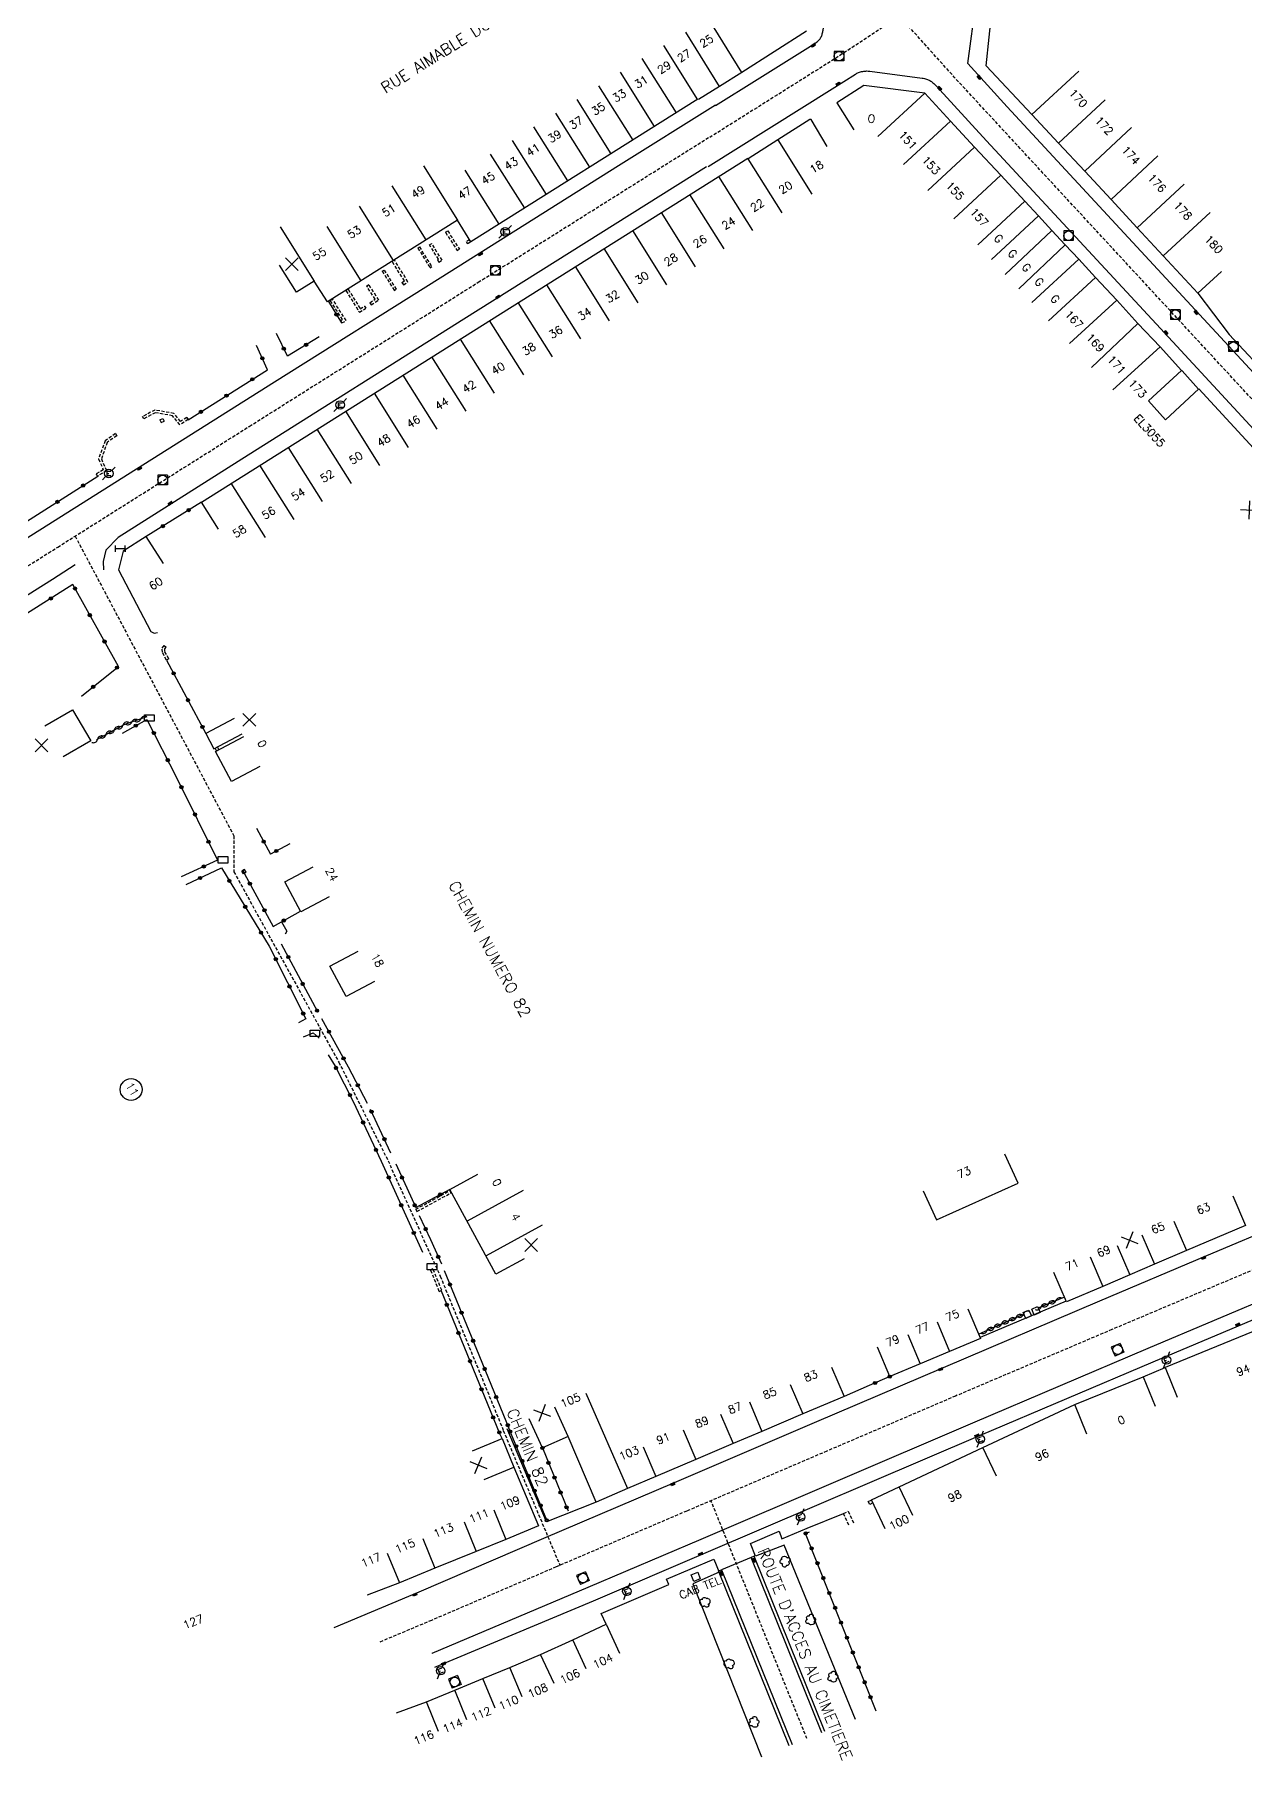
# Model space of a CAD drawing. Header units: millimetres. Extents: x 79000 to 80000, y 143000 to 144000.
# Drawn here: x 79554.1 to 79743.2, y 143561.5 to 143831.1 of the extents above; entities that cross this region are included whole.
import ezdxf
from ezdxf.enums import TextEntityAlignment as Align

# ---------------------------------------------------------------- set-up
doc = ezdxf.new("R2010")
doc.units = ezdxf.units.MM
doc.linetypes.add('DASHED', pattern=[0.75, 0.5, -0.25])
doc.layers.get('0').update_dxf_attribs({"linetype": 'CONTINUOUS'})
for name, color, linetype in [('W0001', 6, 'DASHED'), ('W0008', 7, 'CONTINUOUS'), ('W0100', 7, 'CONTINUOUS'), ('W0112', 1, 'DASHED'), ('W0300', 7, 'CONTINUOUS'), ('W0310', 3, 'CONTINUOUS'), ('W0322', 7, 'CONTINUOUS'), ('W0334', 7, 'CONTINUOUS'), ('W0400', 7, 'CONTINUOUS'), ('W0420', 7, 'CONTINUOUS'), ('W0471', 7, 'CONTINUOUS'), ('W0984', 7, 'CONTINUOUS'), ('W0989', 7, 'CONTINUOUS'), ('W0991', 7, 'CONTINUOUS'), ('W1102', 7, 'CONTINUOUS'), ('W1471', 7, 'CONTINUOUS'), ('W1474', 7, 'CONTINUOUS')]:
    doc.layers.add(name, color=color, linetype=linetype)
doc.styles.get("Standard").update_dxf_attribs({"font": 'romans.shx', "width": 0.85})

# ---------------------------------------------------------------- blocks, each defined once
blk = doc.blocks.new('T400')
for p, q in [((-0.15, 0.3), (0.15, 0.3)), ((-0.15, -0.25), (-0.15, 0.3)), ((-0.15, 0.15), (0.15, 0.15)), ((-0.15, 0), (0.15, 0)), ((0.15, 0.3), (0.15, -0.25)), ((-0.15, -0.15), (0.15, -0.15)), ((-0.15, -0.25), (-0.15, -0.3)), ((-0.15, -0.3), (0.15, -0.3)), ((0.15, -0.3), (0.15, -0.25))]:
    blk.add_line(p, q)
blk = doc.blocks.new('T471')
for p, q in [((-0.333334, 0.333334), (-0.333334, -0.333334)), ((-0.333334, 0.333334), (0.333334, 0.333334)), ((-0.333334, 0), (0, 0)), ((0.500001, 0.500001), (1.000002, 1.000002)), ((-0.500001, -0.500001), (-1.000002, -1.000002)), ((-0.333334, -0.333334), (0.333334, -0.333334))]:
    blk.add_line(p, q)
blk.add_ellipse((0, 0), major_axis=(0.471405, 0.471405), ratio=1, start_param=5.4977871438, end_param=11.780972451)
blk = doc.blocks.new('T420')
for p, q in [((0.75, 0.75), (-0.75, 0.75)), ((-0.75, 0.75), (-0.75, -0.75)), ((0.75, 0.75), (0.75, -0.75)), ((0.75, -0.75), (-0.75, -0.75))]:
    blk.add_line(p, q)
blk.add_ellipse((0, 0), major_axis=(-0.53, 0.53), ratio=1, start_param=3.926991, end_param=10.210176)
blk = doc.blocks.new('t991o')
at = {"color": 0, "linetype": 'Continuous'}
for p, q in [((-1, 1), (1, -1)), ((-1, -1), (1, 1))]:
    blk.add_line(p, q, dxfattribs=at)
blk = doc.blocks.new('t322o')
at = {"color": 0, "linetype": 'Continuous'}
for radius in [0.25, 0.15]:
    blk.add_circle((0, 0), radius, dxfattribs=at)
blk = doc.blocks.new('t310o')
at = {"color": 0, "linetype": 'Continuous'}
for centre, start, end in [((-0.5, 0.38), 216.8699, 323.1304), ((0.5, -0.37), 36.8699, 143.1303)]:
    blk.add_arc(centre, 0.625, start, end, dxfattribs=at)
blk = doc.blocks.new('t112o')
at = {"color": 0, "linetype": 'Continuous'}
for p, q in [((-0.5, 0.5), (0.5, 0.5)), ((-0.5, -0.5), (-0.5, 0.5)), ((0.5, 0.5), (0.5, -0.5)), ((0.5, -0.5), (-0.5, -0.5))]:
    blk.add_line(p, q, dxfattribs=at)
blk = doc.blocks.new('T300')
for p, q in [((-0.8, 0.51), (-0.86, 0.34)), ((-0.86, 0.34), (-0.86, 0.17)), ((-0.86, 0.17), (-0.74, 0.06)), ((-0.69, 0.63), (-0.8, 0.51)), ((-0.8, -0.06), (-0.74, 0.06)), ((-0.74, 0.06), (-0.69, 0.11)), ((-0.57, 0.69), (-0.69, 0.63)), ((-0.46, 0.69), (-0.57, 0.69)), ((-0.29, 0.63), (-0.46, 0.69)), ((-0.29, 0.63), (-0.17, 0.74)), ((-0.23, 0.57), (-0.29, 0.63)), ((-0.17, 0.74), (-0.06, 0.8)), ((-0.06, 0.8), (0.06, 0.8)), ((0.06, 0.8), (0.23, 0.74)), ((0.23, 0.74), (0.34, 0.63)), ((0.34, 0.63), (0.4, 0.51)), ((0.46, 0.46), (0.34, 0.46)), ((0.4, 0.51), (0.4, 0.46)), ((0.57, 0.4), (0.46, 0.46)), ((0.57, 0.4), (0.69, 0.29)), ((0.69, 0.29), (0.74, 0.17)), ((0.74, 0.06), (0.69, -0.17)), ((0.74, 0.17), (0.74, 0.06)), ((-0.8, -0.17), (-0.8, -0.06)), ((-0.8, -0.23), (-0.8, -0.17)), ((-0.74, -0.34), (-0.8, -0.23)), ((-0.69, -0.4), (-0.74, -0.34)), ((-0.51, -0.46), (-0.69, -0.4)), ((-0.4, -0.46), (-0.51, -0.46)), ((-0.4, -0.46), (-0.34, -0.46)), ((-0.34, -0.46), (-0.34, -0.4)), ((-0.34, -0.51), (-0.34, -0.46)), ((-0.29, -0.63), (-0.34, -0.51)), ((-0.17, -0.74), (-0.29, -0.63)), ((-0.06, -0.8), (-0.17, -0.74)), ((0.06, -0.8), (-0.06, -0.8)), ((0.17, -0.74), (0.06, -0.8)), ((0.23, -0.69), (0.17, -0.74)), ((0.29, -0.46), (0.23, -0.46)), ((0.29, -0.63), (0.23, -0.69)), ((0.46, -0.4), (0.29, -0.46)), ((0.34, -0.51), (0.29, -0.63)), ((0.34, -0.51), (0.34, -0.46)), ((0.57, -0.34), (0.46, -0.4)), ((0.63, -0.29), (0.57, -0.34)), ((0.69, -0.17), (0.63, -0.29))]:
    blk.add_line(p, q)
blk = doc.blocks.new('T1471')
at = {"color": 0, "linetype": 'Continuous', "flags": 128}
blk.add_lwpolyline([(-0.75, -0.5), (-0.75, 0.5), (0.75, 0.5), (0.75, -0.5), (-0.75, -0.5)], dxfattribs=at)
blk = doc.blocks.new('T1474')
at = {"color": 0, "linetype": 'Continuous', "flags": 128}
for points in [[(-0.75, -0.5), (-0.75, 0.5)], [(-0.75, 0), (0.75, 0)], [(0.75, 0), (0.75, -0.5), (0.75, 0.5)]]:
    blk.add_lwpolyline(points, dxfattribs=at)

msp = doc.modelspace()

# ---------------------------------------------------------------- linework, layer by layer
at = {"layer": 'W0001', "flags": 128}
for points in [[(79815.81, 143699.47), (79799.19, 143715.75), (79789.59, 143725.16), (79779.77, 143735.75), (79697.73, 143824.48), (79689.19, 143833.99), (79679.32, 143844.19), (79612.49, 143916.46), (79546.9, 143987.35), (79534.99, 144000)], [(79716.43, 143849.39), (79706.18, 143843.5), (79689.19, 143833.99), (79679.33, 143827.47), (79659.54, 143815.04)], [(79627.29, 143613.06), (79636.14, 143591.99)], [(79674.73, 143564.92), (79659.74, 143602.09)]]:
    msp.add_lwpolyline(points, dxfattribs=at)
at = {"layer": 'W0001'}
for points in [[(79518.8, 143591.74), (79516.42, 143596.37), (79507.45, 143612.14), (79502.06, 143621.5), (79494.82, 143630.76), (79482.86, 143650.94), (79472.53, 143669.62), (79466.86, 143683.26), (79466.58, 143687.04), (79466.23, 143690.47), (79468.16, 143693.68), (79470.48, 143696.08), (79530.84, 143734.12), (79557.69, 143751.05), (79587.62, 143769.91), (79623.38, 143792.42), (79659.55, 143815.14)], [(79560.41, 143752.76), (79585.21, 143705.95), (79585.21, 143700.32), (79601.6, 143670.59), (79609.29, 143655.2), (79617.44, 143637.17), (79627.3, 143613.07)], [(79974.21, 143734.1), (79923.66, 143713.06), (79888.33, 143698.38), (79874.11, 143692.46), (79859.6, 143686.39), (79846.11, 143680.79), (79829.56, 143673.69), (79809.13, 143665.23), (79782, 143653.95), (79763.33, 143646.12), (79739.09, 143635.89), (79722.37, 143628.82), (79697.95, 143618.44), (79677.83, 143609.83), (79655.95, 143600.47), (79635.57, 143591.75), (79616.09, 143583.4), (79607.99, 143580)]]:
    msp.add_lwpolyline(points, dxfattribs=at)
at = {"layer": 'W0008', "flags": 128}
for points in [[(79817.92, 143701.62), (79791.14, 143727.89), (79774.65, 143745.73), (79736.03, 143787.39), (79706.03, 143819.82), (79699.89, 143826.57), (79701.16, 143836.25), (79718.56, 143846.29)], [(79735.81, 143790.69), (79740.7, 143784.26), (79754.31, 143769.69), (79767.09, 143755.95), (79773.77, 143749.13), (79777.84, 143745.39)]]:
    msp.add_lwpolyline(points, dxfattribs=at)
for points in [[(79660.45, 143820.01), (79666.95, 143824.1), (79676.11, 143829.84, 0.063327), (79676.59, 143830.23, 0.06983), (79676.92, 143830.69, 0.046918), (79677.13, 143831.21, 0.042378), (79677.26, 143831.82), (79678.18, 143839.27, 0.041008), (79678.2, 143839.77, 0.032071), (79678.13, 143840.4, 0.061961), (79677.94, 143841.03, 0.076246), (79677.65, 143841.49), (79674.79, 143844.74)], [(79659.31, 143810.51), (79678.68, 143822.65), (79682.3, 143824.93, -0.052369), (79682.8, 143825.17, -0.043885), (79683.44, 143825.35, -0.033783), (79684.07, 143825.42, -0.043135), (79684.57, 143825.39), (79692.72, 143824.32, -0.04699), (79693.42, 143824.16, -0.058758), (79693.95, 143823.92, -0.03804), (79694.41, 143823.58, -0.030447), (79694.93, 143823.08), (79702.8, 143814.53), (79729.97, 143785.19), (79768.71, 143743.28), (79787.38, 143723.09), (79813.71, 143697.32)]]:
    msp.add_lwpolyline(points, format="xyb", dxfattribs=at)
at = {"layer": 'W0008'}
for points in [[(79660.46, 143820.08), (79645.29, 143810.6), (79617.42, 143793.06), (79591.55, 143776.79), (79570.01, 143763.23), (79545.08, 143747.57), (79518.67, 143730.88), (79508.12, 143724.27), (79483.73, 143708.89), (79465.95, 143697.65), (79463.41, 143697.44), (79461.92, 143698.58)], [(79659.05, 143810.45), (79621.15, 143786.63), (79587.46, 143765.4), (79567.13, 143752.55), (79565.19, 143750.56), (79564.78, 143748.78), (79564.85, 143747.52)], [(79520.96, 143591.68), (79519.08, 143595.06), (79517.54, 143599.1), (79504.85, 143623), (79496.34, 143631.74), (79484.45, 143651.54), (79483.55, 143653.3), (79476.46, 143666.77), (79471.84, 143675.58), (79470.83, 143680.22), (79470.13, 143683.16), (79469.89, 143684.46), (79469.8, 143685.18), (79469.88, 143685.89), (79471.62, 143691.67), (79471.96, 143692.33), (79473.76, 143693.73), (79498.11, 143709.11), (79523.19, 143724.86), (79556.87, 143746.06), (79560.44, 143748.33)], [(79677.07, 143565.85), (79666.01, 143593.23), (79661.4, 143591.31), (79672.4, 143563.99)]]:
    msp.add_lwpolyline(points, dxfattribs=at)
for points in [[(80000, 143658.97, -0.009235), (79993.21, 143662.41, -0.009033), (79971.36, 143675.15), (79946.08, 143690.1), (79934.86, 143696.74), (79931.32, 143698.9), (79921.61, 143704.39, 0.178792), (79916.8, 143704.79), (79884, 143690.99), (79831.02, 143668.96), (79830.8, 143669.4), (79811.47, 143661.39), (79789.12, 143652.12), (79771.77, 143644.81), (79771.96, 143644.43), (79758.96, 143638.99), (79748.73, 143634.61), (79728, 143625.85), (79700.6, 143614.18), (79658.15, 143596.04), (79640.52, 143588.52), (79616.15, 143578.22), (79616.15, 143578.22)], [(79600.88, 143582.26), (79614.17, 143587.87), (79633.65, 143596.23), (79654.04, 143604.95), (79675.91, 143614.31), (79696.04, 143622.92), (79720.47, 143633.31), (79737.2, 143640.37), (79761.44, 143650.61), (79780.13, 143658.44), (79807.27, 143669.73), (79827.17, 143677.97, 0.556967), (79828.46, 143682.91), (79819.8, 143691.36), (79813.71, 143697.32)]]:
    msp.add_lwpolyline(points, format="xyb", dxfattribs=at)
at = {"layer": 'W0100', "flags": 128}
for points in [[(79739.48, 143794.08), (79735.81, 143790.69), (79730.4, 143796.54), (79726.33, 143800.93), (79722.23, 143805.35), (79718.13, 143809.75), (79714.02, 143814.13), (79709.86, 143818.6), (79702.75, 143826.2), (79703.69, 143835.2), (79712.18, 143840.15), (79719.68, 143844.45), (79725.76, 143847.92), (79728.36, 143849.41)], [(79674.67, 143831.65), (79664.55, 143825.18), (79661.06, 143823.01), (79657.8, 143820.99)], [(79759.1, 143743.17), (79762.93, 143746.39), (79761.64, 143747.92), (79735.94, 143775.75), (79735.88, 143775.7), (79733.35, 143778.56), (79733.26, 143778.66), (79729.9, 143782.34), (79726.44, 143785.98), (79723.12, 143789.6), (79719.82, 143793.17), (79717.2, 143796.02), (79715.08, 143798.27), (79713, 143800.51), (79710.9, 143802.78), (79708.75, 143805.1), (79705, 143809.14), (79700.93, 143813.54), (79697.18, 143817.58), (79693.15, 143821.96), (79683.64, 143823.16), (79679.4, 143820.47), (79682.08, 143816.25)], [(79677.87, 143813.6), (79675.41, 143817.82), (79675.2, 143817.83), (79670.16, 143814.65), (79665.53, 143811.71)]]:
    msp.add_lwpolyline(points, dxfattribs=at)
at = {"layer": 'W0100'}
for points in [[(79657.68, 143821.03), (79622.24, 143798.73), (79620.12, 143802.11), (79599.83, 143789.38), (79597.74, 143792.59), (79594.98, 143790.86), (79592.33, 143795.1)], [(79582.83, 143753.86), (79580.17, 143758.09), (79624.07, 143785.74), (79665.48, 143811.8)], [(79574.19, 143748.5), (79571.49, 143752.7), (79567.9, 143750.4), (79567.2, 143747.48), (79572.24, 143737.88), (79572.76, 143737.6), (79573.26, 143737.73)], [(79555.7, 143723.13), (79560.01, 143725.65), (79562.84, 143720.81), (79558.52, 143718.29)], [(79585.27, 143724.26), (79580.84, 143721.93), (79582.09, 143719.56), (79586.52, 143721.88)], [(79589.24, 143716.76), (79584.82, 143714.42), (79582.33, 143719.12), (79586.75, 143721.46)], [(79600.09, 143696.43), (79595.68, 143694.07), (79593.17, 143698.76), (79597.57, 143701.12)], [(79607.15, 143683.19), (79602.74, 143680.84), (79600.21, 143685.58), (79604.62, 143687.93)], [(79692.91, 143650.51), (79694.96, 143645.95), (79707.71, 143651.67), (79705.66, 143656.23)], [(79630.53, 143639.89), (79626.15, 143637.49), (79618.93, 143650.69), (79623.31, 143653.09)], [(79741.28, 143649.7), (79743.24, 143645.1), (79734.01, 143641.17), (79729.04, 143639.03), (79725.15, 143637.37), (79720.95, 143635.57), (79715.29, 143633.14), (79713.32, 143637.74)], [(79794.54, 143643.36), (79792.66, 143647.99), (79787.55, 143645.91), (79782.67, 143643.94), (79777.73, 143641.95), (79772.21, 143639.78), (79759.6, 143634.68), (79751.31, 143631.35), (79730.69, 143622.89), (79732.59, 143618.26)], [(79699.87, 143632.06), (79701.82, 143627.45), (79697.01, 143625.4), (79692.43, 143623.46), (79687.68, 143621.47), (79685.76, 143626.09)], [(79678.57, 143622.93), (79680.56, 143618.34), (79674.08, 143615.67), (79667.66, 143612.89), (79663.2, 143611.03), (79657.37, 143608.54), (79651.13, 143605.89), (79646.68, 143603.99), (79641.81, 143601.87), (79637.43, 143612.14), (79633.41, 143610.32), (79631.35, 143614.87)], [(79686.94, 143597.68), (79684.8, 143602.2), (79689.16, 143604.27), (79702.21, 143610.42), (79716.56, 143617.11), (79727.24, 143621.46), (79729.12, 143616.83)], [(79622.47, 143609.9), (79627.1, 143611.81), (79628.95, 143607.31), (79632.79, 143598.15), (79627.7, 143596.05), (79623.06, 143594.16), (79616.62, 143591.53), (79611.09, 143589.27), (79606.03, 143587.32), (79606.03, 143587.32)], [(79610.63, 143568.93), (79610.63, 143568.93), (79615.3, 143570.69), (79619.7, 143572.49), (79624.12, 143574.3), (79628.32, 143576.05), (79633.13, 143578.04), (79638.14, 143580.38), (79643.34, 143582.79), (79645.44, 143578.26)]]:
    msp.add_lwpolyline(points, dxfattribs=at)
msp.add_lwpolyline([(79657.04, 143589.48), (79656.64, 143590.52), (79657.68, 143590.93), (79658.07, 143589.89)], close=True, dxfattribs=at)
at = {"layer": 'W0112'}
for p, q in [((79618.27, 143800.22), (79618.61, 143800.43)), ((79622.24, 143798.73), (79622.03, 143799.07)), ((79613.94, 143797.75), (79614.18, 143797.94)), ((79614.18, 143797.94), (79616.11, 143794.86)), ((79615.77, 143798.24), (79616.11, 143798.45)), ((79621.51, 143798.76), (79621.72, 143798.42)), ((79608.39, 143794.14), (79608.68, 143794.31)), ((79608.68, 143794.31), (79610.55, 143791.33)), ((79609.93, 143795.69), (79610.28, 143795.9)), ((79617.01, 143795.91), (79617.21, 143795.56)), ((79602.72, 143791.11), (79603.06, 143791.32)), ((79605.94, 143791.83), (79606.28, 143792.05)), ((79611.46, 143792.37), (79611.68, 143792.03)), ((79600.27, 143789.59), (79600.6, 143789.8)), ((79605.61, 143788.69), (79605.82, 143788.35)), ((79606.45, 143789.23), (79606.66, 143788.9)), ((79601.89, 143786.42), (79602.08, 143786.07)), ((79571.13, 143771.08), (79570.94, 143771.43)), ((79573.65, 143770.92), (79574.11, 143771.12)), ((79574.11, 143771.12), (79574.32, 143770.7)), ((79577.84, 143771.3), (79578.06, 143770.96)), ((79566.69, 143768.77), (79566.92, 143768.45)), ((79563.69, 143762.41), (79563.96, 143762.12)), ((79574.32, 143735.66), (79574.64, 143735.41)), ((79575.03, 143733.6), (79574.68, 143733.41)), ((79582.3, 143719.66), (79582.65, 143719.85)), ((79582.5, 143719.23), (79582.3, 143719.66)), ((79582.5, 143719.23), (79582.85, 143719.41)), ((79582.85, 143719.41), (79582.65, 143719.85)), ((79586.7, 143700.03), (79586.46, 143700.44)), ((79587.11, 143700.27), (79586.7, 143700.03)), ((79619.15, 143650.19), (79618.96, 143650.54)), ((79613.61, 143647.61), (79613.81, 143647.26)), ((79616.31, 143638.3), (79615.94, 143638.15)), ((79617.3, 143634.79), (79617.68, 143634.95))]:
    msp.add_line(p, q, dxfattribs=at)
for points in [[(79618.27, 143800.22), (79620.11, 143797.37)], [(79618.61, 143800.43), (79620.43, 143797.59)], [(79622.03, 143799.07), (79621.51, 143798.76)], [(79613.94, 143797.75), (79615.87, 143794.67), (79616.11, 143794.86)], [(79617.01, 143795.91), (79617.18, 143796.01), (79615.77, 143798.24)], [(79617.21, 143795.56), (79617.73, 143795.87), (79616.11, 143798.45)], [(79620.11, 143797.37), (79620.43, 143797.59)], [(79622.24, 143798.73), (79621.72, 143798.42)], [(79608.39, 143794.14), (79610.27, 143791.15), (79610.55, 143791.33)], [(79611.46, 143792.37), (79611.85, 143792.62), (79609.93, 143795.69)], [(79611.68, 143792.03), (79612.39, 143792.49), (79610.28, 143795.9)], [(79602.72, 143791.11), (79604.82, 143787.73), (79605.82, 143788.35)], [(79603.06, 143791.32), (79604.95, 143788.28), (79605.61, 143788.69)], [(79606.45, 143789.23), (79607.28, 143789.76), (79605.94, 143791.83)], [(79606.66, 143788.9), (79607.84, 143789.64), (79606.28, 143792.05)], [(79601.89, 143786.42), (79602.18, 143786.58), (79600.27, 143789.59)], [(79602.08, 143786.07), (79602.74, 143786.44), (79600.6, 143789.8)], [(79577.84, 143771.3), (79576.86, 143770.68), (79575.85, 143771.93), (79572.87, 143772.46), (79570.94, 143771.43)], [(79578.06, 143770.96), (79576.77, 143770.15), (79575.63, 143771.56), (79572.93, 143772.04), (79571.13, 143771.08)], [(79573.65, 143770.92), (79573.86, 143770.5), (79574.32, 143770.7)], [(79566.69, 143768.77), (79565.09, 143767.67), (79564.08, 143764.82), (79564.8, 143763.13), (79563.8, 143762.52), (79563.69, 143762.41)], [(79566.92, 143768.45), (79565.43, 143767.41), (79564.51, 143764.84), (79565.3, 143762.97), (79564.04, 143762.2), (79563.96, 143762.12)], [(79574.68, 143733.41), (79574.05, 143734.61), (79574.01, 143735.27), (79574.32, 143735.66)], [(79575.03, 143733.6), (79574.44, 143734.72), (79574.42, 143735.14), (79574.64, 143735.41)], [(79587.11, 143700.27), (79586.88, 143700.67), (79586.46, 143700.44)], [(79613.61, 143647.61), (79618.96, 143650.54)], [(79613.81, 143647.26), (79619.15, 143650.19)], [(79617.3, 143634.79), (79615.94, 143638.15)], [(79617.68, 143634.95), (79616.31, 143638.3)], [(79681.27, 143598.27), (79680.43, 143600.09), (79681.19, 143600.44), (79682.02, 143598.62)], [(79685.01, 143601.75), (79684.55, 143601.5), (79684.32, 143601.94), (79684.8, 143602.2)]]:
    msp.add_lwpolyline(points, dxfattribs=at)
at = {"layer": 'W0310'}
for points in [[(79571.62, 143724.52), (79568.12, 143723.35), (79563.73, 143720.94)], [(79714.96, 143633.9), (79710.81, 143632.15)], [(79701.55, 143628.09), (79708.65, 143631.26)]]:
    msp.add_lwpolyline(points, dxfattribs=at)
at = {"layer": 'W0322'}
for p, q in [((79600, 143789.41), (79602.01, 143786.08)), ((79580.17, 143758.09), (79571.49, 143752.7)), ((79574.68, 143733.41), (79580.84, 143721.93)), ((79567.82, 143722), (79571.62, 143724.12)), ((79588.76, 143707.13), (79590.91, 143703.07)), ((79593.93, 143704.69), (79590.91, 143703.07)), ((79582.66, 143702.16), (79576.98, 143699.53)), ((79577.78, 143698.32), (79583.27, 143700.95)), ((79592.59, 143689.1), (79598.25, 143678.53)), ((79596.45, 143677.36), (79595.28, 143676.75)), ((79596.11, 143674.53), (79597.62, 143675.17)), ((79597.62, 143675.17), (79598.51, 143674.33)), ((79609.73, 143656.4), (79606.56, 143663.22)), ((79617.57, 143634.86), (79626.67, 143612.76))]:
    msp.add_line(p, q, dxfattribs=at)
for points in [[(79598.51, 143783.9), (79593.56, 143780.85), (79591.87, 143784.43)], [(79578.06, 143770.97), (79578.09, 143770.93), (79590.45, 143778.74), (79588.76, 143782.55)], [(79515.41, 143731.58), (79550.66, 143753.71), (79563.96, 143762.12)], [(79561.4, 143727.74), (79567.18, 143732.42), (79560.04, 143745.19), (79546.25, 143736.5), (79548.21, 143733.47)], [(79571.62, 143724.12), (79576.37, 143714.86), (79582.66, 143702.16)], [(79583.27, 143700.95), (79590.74, 143688.7), (79596.45, 143677.36)], [(79586.6, 143700.58), (79586.87, 143700.02), (79591.35, 143691.8), (79595.62, 143694.16)], [(79592.65, 143692.49), (79593.48, 143691.04), (79593.22, 143690.61)], [(79598.92, 143677.43), (79603.06, 143669.85), (79606.03, 143664.18)], [(79599.93, 143671.72), (79601.01, 143669.98), (79603.86, 143664.45), (79608.23, 143655.15), (79614.66, 143640.93)], [(79610.49, 143654.72), (79613.62, 143647.87), (79619.01, 143650.77)], [(79614.17, 143646.66), (79615.93, 143642.88), (79617.62, 143639.07)], [(79618.08, 143638.06), (79623.11, 143625.78), (79628.17, 143613.44)], [(79687.68, 143621.47), (79684.45, 143620.08)], [(79634.08, 143599.03), (79628.14, 143613.42)], [(79633.41, 143610.32), (79637.41, 143600.49)], [(79685.53, 143569.21), (79674.53, 143596.98), (79675.15, 143597.25)]]:
    msp.add_lwpolyline(points, dxfattribs=at)
at = {"layer": 'W0322', "flags": 128}
msp.add_lwpolyline([(79627.1, 143611.81), (79626.67, 143612.76)], dxfattribs=at)
at = {"layer": 'W0334'}
for points in [[(79616.59, 143576.1), (79641.37, 143586.46), (79659, 143593.98), (79701.83, 143612.3), (79728.81, 143623.79), (79746.45, 143631.23), (79748.73, 143634.61)], [(79715.23, 143633.27), (79701.77, 143627.57)], [(79684.45, 143620.08), (79680.56, 143618.34)], [(79641.81, 143601.87), (79634.06, 143598.77), (79627.89, 143613.31)], [(79682.29, 143567.92), (79671.17, 143595.12), (79666.68, 143593.42), (79665.89, 143595.38), (79670.4, 143597.32), (79670.83, 143596.14), (79674.78, 143597.81), (79680.43, 143600.09)], [(79643.34, 143582.79), (79642.58, 143584.46), (79653.13, 143589.02), (79652.77, 143589.81), (79660.2, 143592.97), (79661, 143590.92), (79656.89, 143589.1), (79667.62, 143562.09)]]:
    msp.add_lwpolyline(points, dxfattribs=at)
at = {"layer": 'W0334', "flags": 128}
for points in [[(79727.24, 143621.46), (79730.69, 143622.89)], [(79677.53, 143566.03), (79666.47, 143593.42), (79666.01, 143593.23)], [(79671.94, 143563.81), (79660.93, 143591.12), (79661.4, 143591.31)]]:
    msp.add_lwpolyline(points, dxfattribs=at)
at = {"layer": 'W1102'}
for p, q in [((79648.96, 143827.36), (79654.28, 143818.89)), ((79645.56, 143825.22), (79650.89, 143816.76)), ((79638.79, 143820.96), (79644.12, 143812.5)), ((79642.18, 143823.09), (79647.51, 143814.63)), ((79635.44, 143818.85), (79640.76, 143810.38)), ((79632.02, 143816.7), (79637.35, 143808.24)), ((79628.66, 143814.58), (79633.98, 143806.12)), ((79614.81, 143810.58), (79620.12, 143802.11)), ((79621.28, 143809.94), (79626.61, 143801.48)), ((79625.27, 143812.45), (79630.59, 143803.98)), ((79609.88, 143807.49), (79615.2, 143799.02)), ((79666.29, 143800.49), (79660.96, 143808.96)), ((79661.78, 143797.65), (79656.45, 143806.11)), ((79604.79, 143804.3), (79610.11, 143795.83)), ((79657.33, 143794.85), (79652, 143803.32)), ((79592.43, 143801.06), (79597.74, 143792.59)), ((79599.71, 143801.11), (79605.02, 143792.64)), ((79652.83, 143792.02), (79647.51, 143800.49)), ((79648.36, 143789.21), (79643.03, 143797.67)), ((79643.89, 143786.39), (79638.56, 143794.86)), ((79639.4, 143783.57), (79634.08, 143792.03)), ((79634.96, 143780.77), (79629.63, 143789.24)), ((79630.48, 143777.95), (79625.15, 143786.42)), ((79625.93, 143775.09), (79620.6, 143783.55)), ((79621.48, 143772.29), (79616.15, 143780.75)), ((79616.97, 143769.45), (79611.64, 143777.91)), ((79612.49, 143766.63), (79607.17, 143775.09)), ((79608.01, 143763.8), (79602.68, 143772.27)), ((79603.56, 143761), (79598.23, 143769.46)), ((79599.07, 143758.17), (79593.74, 143766.63)), ((79594.61, 143755.37), (79589.28, 143763.83)), ((79590.14, 143752.55), (79584.81, 143761.01)), ((79630.41, 143650.54), (79621.63, 143645.74)), ((79732.03, 143645.76), (79734.01, 143641.17)), ((79633.37, 143645.11), (79624.6, 143640.32)), ((79727.07, 143643.63), (79729.04, 143639.03)), ((79718.98, 143640.17), (79720.95, 143635.57)), ((79723.19, 143641.96), (79725.15, 143637.37)), ((79695.06, 143630.01), (79697.01, 143625.4)), ((79690.51, 143628.07), (79692.43, 143623.46)), ((79640.2, 143618.87), (79646.68, 143603.99)), ((79672.09, 143620.26), (79674.08, 143615.67)), ((79665.74, 143617.51), (79667.66, 143612.89)), ((79718.44, 143612.47), (79716.56, 143617.11)), ((79655.42, 143613.14), (79657.37, 143608.54)), ((79661.24, 143615.63), (79663.2, 143611.03)), ((79649.16, 143610.49), (79651.13, 143605.89)), ((79704.34, 143605.9), (79702.21, 143610.42)), ((79691.29, 143599.75), (79689.16, 143604.27)), ((79625.81, 143600.68), (79627.7, 143596.05)), ((79621.17, 143598.79), (79623.06, 143594.16)), ((79614.72, 143596.16), (79616.62, 143591.53)), ((79609.18, 143593.89), (79611.09, 143589.27)), ((79635.24, 143573.51), (79633.13, 143578.04)), ((79640.25, 143575.84), (79638.14, 143580.38)), ((79630.24, 143571.43), (79628.32, 143576.05)), ((79626.03, 143569.69), (79624.12, 143574.3)), ((79617.19, 143566.06), (79615.3, 143570.69)), ((79621.6, 143567.87), (79619.7, 143572.49))]:
    msp.add_line(p, q, dxfattribs=at)
at = {"layer": 'W1102', "flags": 128}
for points in [[(79661.06, 143823.01), (79655.79, 143831.51)], [(79664.55, 143825.18), (79659.28, 143833.67)], [(79657.69, 143820.92), (79652.37, 143829.38)], [(79709.86, 143818.6), (79717.18, 143825.41)], [(79693.15, 143821.96), (79685.79, 143815.2)], [(79714.02, 143814.13), (79721.34, 143820.94)], [(79697.18, 143817.58), (79689.82, 143810.81)], [(79718.13, 143809.75), (79725.44, 143816.57)], [(79670.16, 143814.65), (79675.49, 143806.19)], [(79700.93, 143813.54), (79693.59, 143806.74)], [(79665.49, 143811.69), (79670.83, 143803.24)], [(79722.23, 143805.35), (79729.56, 143812.15)], [(79705, 143809.14), (79697.67, 143802.34)], [(79726.33, 143800.93), (79733.66, 143807.73)], [(79708.75, 143805.1), (79701.42, 143798.29)], [(79710.9, 143802.78), (79703.57, 143795.97)], [(79730.4, 143796.54), (79737.74, 143803.32)], [(79713, 143800.51), (79705.7, 143793.63)], [(79715.08, 143798.27), (79707.81, 143791.4)], [(79717.2, 143796.02), (79709.84, 143789.25)], [(79719.82, 143793.17), (79712.47, 143786.38)], [(79723.12, 143789.6), (79715.76, 143782.83)], [(79726.44, 143785.98), (79719.19, 143779.1)], [(79729.9, 143782.34), (79722.51, 143775.61)], [(79735.94, 143775.75), (79730.74, 143770.95), (79728.11, 143773.91), (79733.26, 143778.66)], [(79637.43, 143612.14), (79635.37, 143616.69)], [(79624.33, 143605.4), (79628.95, 143607.31)]]:
    msp.add_lwpolyline(points, dxfattribs=at)
at = {"layer": 'W1102'}
msp.add_circle((79569.15, 143666.32), 1.71, dxfattribs=at)

# ---------------------------------------------------------------- block references
at = {"layer": 'W0112'}
for p, rotation in [((79710.5, 143631.75), 202.896980233841), ((79709.16, 143631.21), 24.01704174128)]:
    msp.add_blockref('t112o', p, dxfattribs=dict(at, rotation=rotation))
at = {"layer": 'W0300'}
for p, rotation in [((79671.33, 143592.7), 111.998050799174), ((79658.88, 143586.2), 23.0904488851104), ((79675.31, 143583.4), 291.93782443239), ((79662.66, 143576.59), 23.0904488851104), ((79678.77, 143574.47), 291.93782443239), ((79666.46, 143567.4), 291.666034796836)]:
    msp.add_blockref('T300', p, dxfattribs=dict(at, rotation=rotation))
at = {"layer": 'W0310'}
for p, rotation in [((79567.85, 143723.2), 208.7264231253473), ((79569.25, 143723.72), 198.4692035096371), ((79570.67, 143724.2), 198.4692035096371), ((79563.9, 143721.03), 208.7264231253473), ((79565.22, 143721.76), 208.7264231253473), ((79566.53, 143722.48), 208.7264231253473), ((79711.31, 143632.36), 202.896980233841), ((79712.46, 143632.84), 202.896980233841), ((79713.61, 143633.33), 202.896980233841), ((79702.84, 143628.67), 24.01704174128), ((79703.98, 143629.17), 24.01704174128), ((79705.12, 143629.68), 24.01704174128), ((79706.27, 143630.19), 24.01704174128), ((79707.41, 143630.7), 24.01704174128), ((79708.55, 143631.21), 24.01704174128)]:
    msp.add_blockref('t310o', p, dxfattribs=dict(at, rotation=rotation))
at = {"layer": 'W0322'}
for p, rotation in [((79601.23, 143787.38), 301.1584974459648), ((79596.49, 143782.65), 211.623582916591), ((79589.66, 143780.53), 113.9834295125079), ((79593, 143782.04), 115.2712886979284), ((79588.09, 143777.25), 32.28610412943134), ((79584.07, 143774.71), 32.28610412943134), ((79580.06, 143772.18), 32.28610412943134), ((79561.66, 143760.66), 32.2924679001456), ((79557.64, 143758.12), 32.2924679001456), ((79578.15, 143756.83), 211.8038788281223), ((79574.11, 143754.33), 211.8038788281223), ((79556.61, 143743.03), 212.2396939219745), ((79560.38, 143744.58), 119.2196532024911), ((79562.7, 143740.43), 119.2196532024911), ((79565.01, 143736.29), 119.2196532024911), ((79566.94, 143732.22), 38.94256761946507), ((79575.8, 143731.32), 298.2195118680772), ((79563.24, 143729.23), 38.94256761946507), ((79578.05, 143727.14), 298.2195118680772), ((79569.89, 143723.16), 29.11967507057691), ((79572.71, 143722.01), 297.1658314860241), ((79580.3, 143722.95), 298.2195118680772), ((79574.88, 143717.78), 297.1658314860241), ((79577.02, 143713.55), 296.320924502509), ((79579.13, 143709.29), 296.320924502509), ((79581.24, 143705.03), 296.320924502509), ((79589.87, 143705.03), 297.9661103602857), ((79591.84, 143703.57), 208.1276057252325), ((79579.92, 143699.35), 25.59685406180642), ((79580.5, 143701.16), 204.8731020766022), ((79584.5, 143698.92), 301.3838060409727), ((79587.71, 143698.48), 298.5981946838799), ((79586.98, 143694.87), 301.3838060409727), ((79589.98, 143694.31), 298.5981946838799), ((79593, 143692.71), 28.8652992398865), ((79589.45, 143690.81), 301.3838060409727), ((79591.76, 143686.67), 296.748563518178), ((79593.71, 143687.01), 298.1865695309897), ((79595.95, 143682.82), 298.1865695309897), ((79593.9, 143682.42), 296.748563518178), ((79596.04, 143678.18), 296.748563518178), ((79598.2, 143678.63), 298.1865695309897), ((79600.06, 143675.35), 298.6473823130164), ((79601.16, 143669.69), 297.2565214781982), ((79602.34, 143671.18), 298.6473823130164), ((79604.56, 143666.98), 297.6268090006106), ((79603.34, 143665.47), 297.2565214781982), ((79606.72, 143662.86), 114.9633486572981), ((79605.39, 143661.18), 295.1607655112593), ((79608.73, 143658.56), 114.9633486572981), ((79607.41, 143656.89), 295.1607655112593), ((79609.4, 143652.57), 294.3386069746169), ((79611.48, 143652.56), 294.5265374732994), ((79611.35, 143648.24), 294.3386069746169), ((79613.45, 143648.24), 294.5265374732994), ((79617.44, 143649.93), 28.31978374593691), ((79613.31, 143643.91), 294.3386069746169), ((79615.17, 143644.51), 294.8269070972999), ((79617.13, 143640.18), 294.0590374539805), ((79618.98, 143635.86), 292.2776350199214), ((79618.48, 143632.67), 292.3777695512517), ((79620.78, 143631.47), 292.2776350199214), ((79620.29, 143628.28), 292.3777695512517), ((79622.58, 143627.07), 292.2776350199214), ((79622.09, 143623.88), 292.3777695512517), ((79624.38, 143622.68), 292.3102874042547), ((79687.68, 143621.47), 203.321238182761), ((79623.9, 143619.49), 292.3777695512517), ((79626.18, 143618.28), 292.3102874042547), ((79685.39, 143620.48), 203.321238182761), ((79625.71, 143615.1), 292.3777695512517), ((79626.67, 143612.76), 292.152411978851), ((79627.99, 143613.89), 292.3102874042547), ((79628.36, 143612.9), 112.455857737548), ((79629.31, 143610.59), 112.455857737548), ((79633.41, 143610.32), 292.152411978851), ((79630.27, 143608.28), 112.455857737548), ((79634.35, 143608), 292.152411978851), ((79631.22, 143605.97), 112.455857737548), ((79635.3, 143605.69), 292.152411978851), ((79632.18, 143603.66), 112.455857737548), ((79636.24, 143603.37), 292.152411978851), ((79633.13, 143601.35), 112.455857737548), ((79637.18, 143601.06), 292.152411978851), ((79634.08, 143599.03), 112.455857737548), ((79674.54, 143596.97), 111.603970524544), ((79675.46, 143594.65), 111.603970524544), ((79676.38, 143592.32), 111.603970524544), ((79677.3, 143590), 111.603970524544), ((79678.22, 143587.67), 111.603970524544), ((79679.14, 143585.35), 111.603970524544), ((79680.06, 143583.03), 111.603970524544), ((79680.98, 143580.7), 111.603970524544), ((79681.9, 143578.38), 111.603970524544), ((79682.82, 143576.05), 111.603970524544), ((79683.74, 143573.73), 111.603970524544), ((79684.66, 143571.4), 111.603970524544)]:
    msp.add_blockref('t322o', p, dxfattribs=dict(at, rotation=rotation))
at = {"layer": 'W0400'}
for p, rotation in [((79675.75, 143829.43), 122.0416796620284), ((79679.6, 143823.4), 302.1845659923577), ((79701.64, 143824.43), 42.30952742611234), ((79695.47, 143822.71), 222.6208345824786), ((79623.74, 143796.85), 121.1460516849436), ((79626.45, 143790.14), 122.2271088649861), ((79735.51, 143787.73), 42.76359149787425), ((79730.79, 143784.53), 222.7415428350442), ((79570.47, 143763.34), 121.6420232051205), ((79575.3, 143757.89), 122.1958008320501), ((79736.69, 143640.03), 112.893141646592), ((79742.05, 143629.57), 112.9178532702758), ((79695.62, 143622.61), 113.0277315871489), ((79701.3, 143612.25), 113.1381856831919), ((79653.78, 143604.68), 113.1581466713577), ((79658.13, 143593.77), 113.0904488851104), ((79666.48, 143592.77), 201.998050799174), ((79661.35, 143590.67), 202.240492708515), ((79613.49, 143587.43), 113.2170475810449), ((79617.99, 143576.62), 113.2144979729508)]:
    msp.add_blockref('T400', p, dxfattribs=dict(at, rotation=rotation))
at = {"layer": 'W0420'}
for p in [(79679.74, 143827.74), (79715.59, 143799.68), (79626.05, 143794.26), (79732.29, 143787.36), (79741.34, 143782.34), (79574.07, 143761.53)]:
    msp.add_blockref('T420', p, dxfattribs=at)
for p, rotation in [((79723.26, 143625.67), 23.080214051144), ((79639.73, 143590), 23.155323774491), ((79619.72, 143573.78), 22.2736713772169)]:
    msp.add_blockref('T420', p, dxfattribs=dict(at, rotation=rotation))
at = {"layer": 'W0471'}
for p in [(79627.6, 143800.31), (79601.82, 143773.25), (79565.67, 143762.56)]:
    msp.add_blockref('T471', p, dxfattribs=at)
for p, rotation in [((79730.9, 143624.06), 23.080214051144), ((79701.81, 143611.69), 23.15091733334761), ((79673.74, 143599.55), 21.9774768354392), ((79646.61, 143587.92), 23.3619829437671), ((79617.51, 143575.53), 22.2736713772169)]:
    msp.add_blockref('T471', p, dxfattribs=dict(at, rotation=rotation))
at = {"layer": 'W0991'}
for p, rotation in [((79594.26, 143795.25), 90), ((79743.88, 143756.84), 42.71956681630717), ((79587.62, 143724.08), 90), ((79555.16, 143720.08), 90), ((79631.64, 143642.03), 90), ((79725.13, 143642.8), 293.1727028179105), ((79633.36, 143615.78), 294.3312933277646), ((79623.4, 143607.65), 22.44748307349781)]:
    msp.add_blockref('t991o', p, dxfattribs=dict(at, rotation=rotation))
at = {"layer": 'W1471'}
for p in [(79571.99, 143724.36), (79583.51, 143702.2), (79597.85, 143675.09), (79616.17, 143638.64)]:
    msp.add_blockref('T1471', p, dxfattribs=at)
at = {"layer": 'W1474'}
msp.add_blockref('T1474', (79567.48, 143750.81), dxfattribs=at)

# ---------------------------------------------------------------- texts
at = {"layer": 'W0984'}
for s, rotation, p in [('EL3055', 312.7196, (79728.26, 143769.22)), ('CAB TEL', 21.5056, (79658.03, 143588.52))]:
    msp.add_text(s, height=1.25, rotation=rotation, dxfattribs=at).set_placement(p, align=Align.MIDDLE)
at = {"layer": 'W0989'}
for s, rotation, p in [('RUE AIMABLE DUTRIEUX', 32.1909, (79620.12, 143829.94)), ('CHEMIN NUMERO 82', 298.8645, (79625.19, 143688.27)), ('CHEMIN 82', 292.8007, (79631.09, 143610.42)), ("ROUTE D'ACCES AU CIMETIERE", 291.968, (79674.45, 143578.15))]:
    msp.add_text(s, height=1.75, rotation=rotation, dxfattribs=at).set_placement(p, align=Align.MIDDLE)
at = {"layer": 'W0991'}
for s, rotation, p in [('27', 32.2649, (79655.53, 143827.81)), ('25', 32.2649, (79659.03, 143830.11)), ('29', 32.1781, (79652.44, 143826)), ('31', 32.1782, (79648.84, 143823.74)), ('33', 32.1786, (79645.4, 143821.57)), ('170', 312.7196, (79717.11, 143821.15)), ('37', 32.1793, (79638.66, 143817.33)), ('35', 32.179, (79642.14, 143819.52)), ('O', 352.8146, (79684.8, 143817.98)), ('172', 312.7196, (79721.17, 143816.86)), ('39', 32.1797, (79635.3, 143815.22)), ('151', 312.7196, (79690.5, 143814.62)), ('41', 32.1804, (79631.94, 143813.1)), ('174', 312.7196, (79725.34, 143812.26)), ('43', 32.1803, (79628.52, 143810.95)), ('18', 32.1794, (79676.22, 143810.44)), ('153', 312.7196, (79694.13, 143810.69)), ('49', 32.1014, (79613.97, 143806.52)), ('47', 32.1766, (79621.25, 143806.37)), ('45', 32.1806, (79624.91, 143808.68)), ('20', 32.1794, (79671.38, 143807.23)), ('155', 312.7196, (79697.88, 143806.7)), ('176', 312.7196, (79729.41, 143807.9)), ('51', 32.1003, (79609.42, 143803.66)), ('22', 32.1794, (79666.96, 143804.45)), ('178', 312.7196, (79733.46, 143803.58)), ('24', 32.1941, (79662.5, 143801.65)), ('157', 312.7196, (79701.64, 143802.56)), ('53', 32.1002, (79604.01, 143800.27)), ('26', 32.1941, (79658.01, 143798.82)), ('G', 312.7196, (79704.67, 143799.23)), ('180', 312.7196, (79738.29, 143798.33)), ('55', 32.1017, (79598.58, 143796.86)), ('28', 32.194, (79653.48, 143795.97)), ('G', 312.7196, (79706.84, 143796.88)), ('30', 32.194, (79648.93, 143793.11)), ('G', 312.7196, (79709.02, 143794.7)), ('32', 32.194, (79644.33, 143790.21)), ('G', 312.7196, (79711.02, 143792.46)), ('34', 32.1939, (79640, 143787.48)), ('G', 312.7196, (79713.5, 143789.8)), ('167', 312.7196, (79716.46, 143786.6)), ('38', 32.1939, (79631.3, 143782.01)), ('36', 32.194, (79635.48, 143784.64)), ('169', 312.7196, (79719.79, 143782.97)), ('171', 312.7196, (79723.11, 143779.53)), ('40', 32.1935, (79626.47, 143778.96)), ('42', 32.1933, (79621.93, 143776.11)), ('173', 312.7196, (79726.39, 143775.8)), ('44', 32.194, (79617.68, 143773.44)), ('46', 32.1937, (79613.24, 143770.64)), ('48', 32.1942, (79608.61, 143767.72)), ('50', 32.1949, (79604.26, 143764.98)), ('52', 32.1953, (79599.76, 143762.15)), ('54', 32.1914, (79595.24, 143759.31)), ('56', 32.1931, (79590.63, 143756.4)), ('58', 32.1956, (79586.07, 143753.53)), ('60', 32.7151, (79573.01, 143745.36)), ('0', 297.8875, (79589.61, 143720.33)), ('24', 298.1806, (79600.49, 143699.91)), ('18', 298.0625, (79607.65, 143686.51)), ('11', 301.1226, (79569.34, 143666.37)), ('73', 23.0115, (79699.29, 143653.37)), ('0', 298.6831, (79626.3, 143651.78)), ('63', 23.0115, (79736.66, 143647.73)), ('4', 298.6846, (79629.25, 143646.4)), ('65', 23.0115, (79729.56, 143644.7)), ('69', 23.0115, (79721.08, 143641.06)), ('71', 23.0115, (79716.15, 143638.95)), ('75', 23.097, (79697.46, 143631.03)), ('77', 23.0017, (79692.77, 143629.04)), ('79', 22.6779, (79688.12, 143627.08)), ('83', 22.4354, (79675.33, 143621.59)), ('94', 22.3107, (79742.89, 143622.49)), ('105', 22.4354, (79637.79, 143617.78)), ('85', 22.4354, (79668.92, 143618.88)), ('87', 22.4354, (79663.49, 143616.57)), ('89', 22.4354, (79658.33, 143614.38)), ('0', 22.1548, (79723.84, 143614.68)), ('103', 22.4354, (79646.93, 143609.52)), ('91', 22.4354, (79652.29, 143611.82)), ('96', 24.9868, (79711.44, 143609.21)), ('109', 22.4223, (79628.34, 143601.72)), ('98', 25.2479, (79697.81, 143602.82)), ('111', 22.4223, (79623.49, 143599.73)), ('100', 25.3617, (79689.12, 143598.72)), ('113', 22.4223, (79617.95, 143597.47)), ('115', 22.4223, (79611.95, 143595.02)), ('117', 22.4223, (79606.62, 143592.83)), ('127', 21.357, (79578.85, 143583.18)), ('104', 24.9014, (79642.85, 143577.05)), ('106', 25.0322, (79637.7, 143574.65)), ('108', 22.5024, (79632.69, 143572.44)), ('110', 22.5174, (79628.13, 143570.55)), ('114', 22.2737, (79619.4, 143566.97)), ('112', 22.311, (79623.81, 143568.77)), ('116', 22.4852, (79614.87, 143565.1))]:
    msp.add_text(s, height=1.25, rotation=rotation, dxfattribs=at).set_placement(p, align=Align.MIDDLE)

doc.saveas('drawing.dxf')
